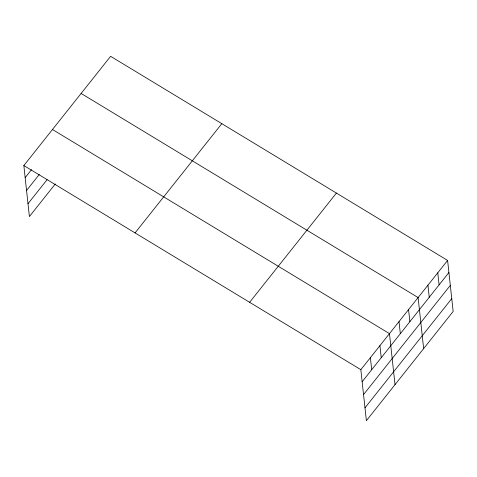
<?xml version="1.0" encoding="UTF-8"?>
<svg xmlns="http://www.w3.org/2000/svg" width="477" height="477" viewBox="0 0 477 477"><rect width="100%" height="100%" fill="white"/><g stroke="black" fill="none" stroke-linecap="round" stroke-linejoin="round"><path stroke-width="0.72" d="M55.296 183.955L29.395 216.57L23.85 165.549L110.616 56.31L447.605 260.43L453.15 311.451L366.384 420.69L360.839 369.669L447.605 260.43M25.162 177.629L31.524 169.615M26.557 190.478L39.287 174.457M27.994 203.721L47.086 179.686M135.057 232.907L221.823 123.674M249.632 302.311L336.404 193.072M362.15 381.749L448.917 272.51M363.546 394.598L450.318 285.359M364.983 407.835L451.755 298.596M81.12 93.45L418.108 297.57L423.648 348.592M52.482 129.5L389.471 333.62L395.016 384.641M23.85 165.549L360.839 369.669M437.773 272.814L439.084 284.888M427.941 285.192L429.252 297.266M408.562 309.591L409.874 321.665M399.016 321.605L400.328 333.679M379.93 345.634L381.242 357.714M370.385 357.655L371.696 369.729"/></g></svg>
